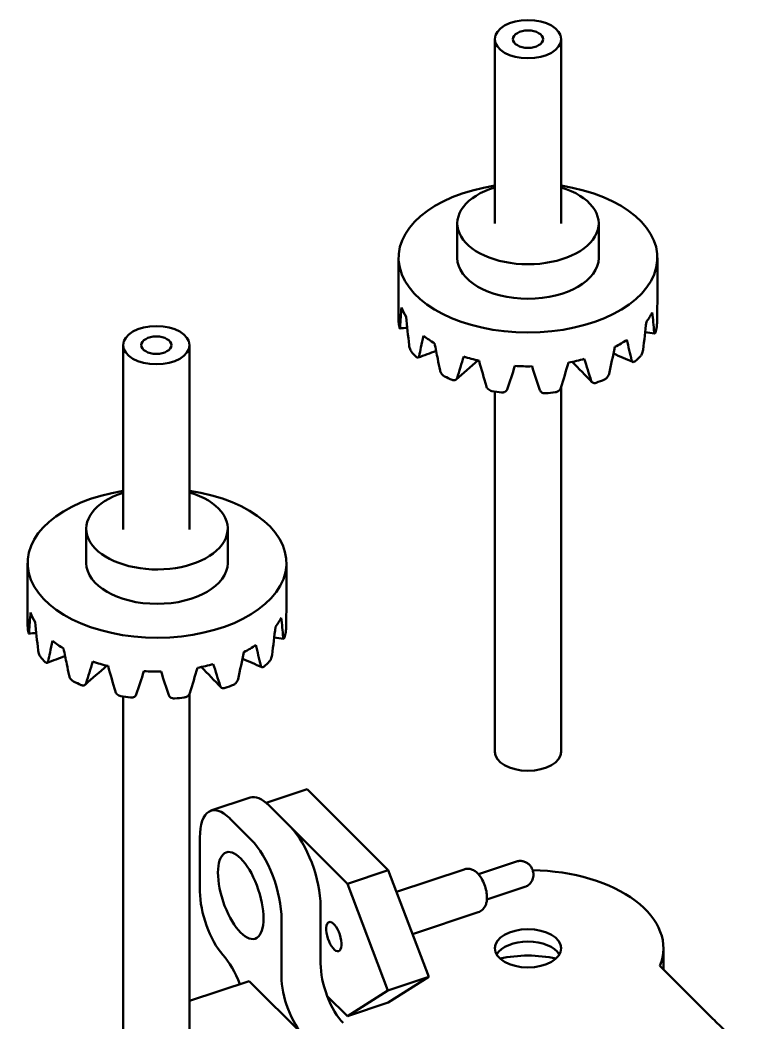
# Model space of a CAD drawing. Header units: millimetres. Extents: x 114 to 308, y 62 to 248.
# Drawn here: x 178.4 to 240, y 164.9 to 248.2 of the extents above; entities that cross this region are included whole.
import ezdxf

# ---------------------------------------------------------------- set-up
doc = ezdxf.new("R2010")
doc.units = ezdxf.units.MM
doc.header["$LTSCALE"] = 0.75
doc.layers.add('Visible', color=7, linetype='Continuous', lineweight=50)

msp = doc.modelspace()

# ---------------------------------------------------------------- linework, layer by layer
at = {"layer": 'Visible', "extrusion": (-0.707107, 0.408248, -0.57735)}
for p, q in [((217.86, 231.298, 21.205), (217.86, 246.607, 32.03)), ((223.36, 231.298, 21.205), (223.36, 246.607, 32.03)), ((214.735, 228.44, 19.184), (214.735, 231.298, 21.205)), ((226.485, 228.44, 19.184), (226.485, 231.298, 21.205)), ((209.86, 228.44, 19.184), (209.86, 223.446, 15.653)), ((231.36, 228.44, 19.184), (231.36, 225.51, 17.112)), ((186.986, 205.876, 57.156), (186.986, 221.186, 67.982)), ((192.486, 205.876, 57.156), (192.486, 221.186, 67.982)), ((223.36, 187.411, -9.828), (223.36, 217.675, 11.572)), ((217.86, 187.411, -9.828), (217.86, 217.337, 11.333)), ((183.916, 203.088, 55.038), (183.916, 205.945, 57.059)), ((195.666, 203.088, 55.038), (195.666, 205.945, 57.059)), ((179.041, 203.088, 55.038), (179.041, 198.094, 51.507)), ((200.541, 203.088, 55.038), (200.541, 200.158, 52.966)), ((186.986, 161.99, 26.124), (186.986, 191.993, 47.339)), ((192.486, 161.99, 26.124), (192.486, 192.188, 47.477)), ((202.268, 184.303, -14.834), (198.869, 183.17, -13.231)), ((202.268, 184.303, -14.834), (209.003, 177.567, -5.309)), ((197.521, 183.598, -15.788), (194.273, 182.516, -14.257)), ((198.869, 183.17, -13.231), (198.857, 183.162, -13.261)), ((199.051, 182.988, -12.974), (198.869, 183.17, -13.231)), ((199.102, 182.937, -12.901), (200.881, 181.158, -10.386)), ((197.633, 180.076, -8.855), (195.854, 181.855, -11.37)), ((205.604, 176.434, -3.706), (200.932, 181.106, -10.314)), ((193.354, 175.803, -20.953), (193.354, 180.272, -17.792)), ((209.003, 177.567, -5.309), (205.604, 176.434, -3.706)), ((209.003, 177.567, -5.309), (212.371, 168.701, -4.435)), ((209.686, 175.769, -11.916), (215.298, 177.64, -14.561)), ((216.493, 177.234, -15.011), (219.653, 178.287, -16.5)), ((208.972, 167.567, -2.832), (205.604, 176.434, -3.706)), ((217.197, 175.123, -15.011), (220.357, 176.177, -16.5)), ((203.381, 169.822, -13.098), (203.381, 174.576, -9.737)), ((200.133, 168.739, -11.567), (200.133, 173.493, -8.206)), ((211.019, 172.26, -11.985), (216.484, 174.082, -14.561)), ((231.86, 171.081, -21.375), (231.86, 169.325, -22.617)), ((235.712, 165.473, -13.443), (231.57, 169.615, -19.301)), ((197.45, 168.361, -17.528), (192.486, 166.707, -15.188)), ((197.45, 168.361, -17.528), (202.008, 163.803, -11.081)), ((212.371, 168.701, -4.435), (208.972, 167.567, -2.832)), ((212.371, 168.701, -4.435), (209.003, 166.569, -13.086)), ((205.604, 165.436, -11.484), (208.972, 167.567, -2.832)), ((203.929, 167.111, -13.853), (205.604, 165.436, -11.484)), ((209.003, 166.569, -13.086), (205.604, 165.436, -11.484))]:
    msp.add_line(p, q, dxfattribs=at)
at = {"layer": 'Visible', "extrusion": (-1.9e-15, 0.816497, 0.57735)}
msp.add_circle((-220.61, -116.226, 219.847), 2.75, dxfattribs=at)
at = {"layer": 'Visible', "extrusion": (1.9e-15, -0.816497, -0.57735)}
msp.add_circle((220.61, -116.226, -219.847), 1.25, dxfattribs=at)
at = {"layer": 'Visible', "extrusion": (-3e-16, 0.816497, 0.57735)}
msp.add_circle((-189.736, -72.195, 219.847), 2.75, dxfattribs=at)
at = {"layer": 'Visible', "extrusion": (3e-16, -0.816497, -0.57735)}
msp.add_circle((189.736, -72.195, -219.847), 1.25, dxfattribs=at)
at = {"layer": 'Visible', "extrusion": (-0.866025, -0.288675, 0.408248)}
msp.add_circle((-104.245, 86.069, -226.754), 3.779, dxfattribs=at)
at = {"layer": 'Visible', "extrusion": (0.866025, 0.288675, -0.408248)}
msp.add_circle((98.565, 93.025, 230.504), 1.27, dxfattribs=at)
at = {"layer": 'Visible', "extrusion": (-5e-15, 0.816497, 0.57735)}
msp.add_circle((-220.61, -116.226, 127.347), 2.75, dxfattribs=at)
at = {"layer": 'Visible', "extrusion": (-2.5e-15, 0.816497, 0.57735)}
for centre, radius, start, end in [((-220.61, -116.226, 197.597), 10.75, 284.82182, 255.17818), ((-220.61, -116.226, 201.097), 5.875, 297.91007, 242.08993), ((-220.61, -116.226, 194.159), 10.75, 36.21493, 43.78507)]:
    msp.add_arc(centre, radius, start, end, dxfattribs=at)
at = {"layer": 'Visible', "extrusion": (2.5e-15, -0.816497, -0.57735)}
for centre, radius, start, end in [((220.61, -116.226, -197.597), 5.875, 0, 180), ((220.61, -116.226, -194.159), 10.75, 160.21493, 167.78507), ((220.61, -116.226, -194.159), 10.75, 16.21493, 23.78507), ((220.61, -116.226, -191.347), 10.75, 173.81418, 178.18582), ((220.61, -116.226, -191.347), 10.75, 5.81417, 10.18582), ((220.61, -116.226, -194.159), 10.75, 40.21493, 47.78507), ((220.61, -116.226, -191.347), 10.75, 149.81418, 154.18582), ((220.61, -116.226, -194.159), 10.75, 112.21493, 119.78507), ((220.61, -116.226, -194.159), 10.75, 64.21493, 71.78507), ((220.61, -116.226, -191.347), 10.75, 29.81417, 34.18583), ((220.61, -116.226, -191.347), 10.75, 125.81418, 130.18582), ((220.61, -116.226, -191.347), 10.75, 53.81417, 58.18583), ((220.61, -116.226, -191.347), 10.75, 101.81418, 106.18582), ((220.61, -116.226, -191.347), 10.75, 77.81418, 82.18582)]:
    msp.add_arc(centre, radius, start, end, dxfattribs=at)
at = {"layer": 'Visible', "extrusion": (5.03766e-05, 0.816286, 0.577648)}
for centre in [(333.109, -3637.08, 191.409), (363.927, -3593.166, 191.423)]:
    msp.add_arc(centre, 3563.841, 98.764796, 98.774944, dxfattribs=at)
at = {"layer": 'Visible', "extrusion": (-0.000111376, 0.81619, 0.577783)}
for centre in [(-1021.892, -3603.774, 191.356), (-991.069, -3559.865, 191.382)]:
    msp.add_arc(centre, 3578.119, 77.219888, 77.232838, dxfattribs=at)
at = {"layer": 'Visible', "extrusion": (0.000870007, 0.815685, 0.578495)}
for centre in [(1721.925, -3111.03, 191.493), (1752.718, -3067.099, 191.527)]:
    msp.add_arc(centre, 3568.988, 122.796636, 122.825125, dxfattribs=at)
at = {"layer": 'Visible', "extrusion": (-0.001187, 0.815545, 0.578692)}
for centre in [(-2376.784, -2979.216, 191.018), (-2345.927, -2935.33, 191.127)]:
    msp.add_arc(centre, 3583.637, 53.158738, 53.190647, dxfattribs=at)
at = {"layer": 'Visible', "extrusion": (0.003893, 0.814959, 0.579505)}
for centre in [(2781.704, -2059.655, 192.09), (2812.403, -2015.658, 192.086)]:
    msp.add_arc(centre, 3574.816, 146.918006, 146.970473, dxfattribs=at)
at = {"layer": 'Visible', "extrusion": (2.2e-15, -0.816497, -0.57735)}
msp.add_arc((220.61, -116.226, -194.159), 10.75, 88.21493, 95.78507, dxfattribs=at)
at = {"layer": 'Visible', "extrusion": (-0.004895, 0.81484, 0.579666)}
for centre in [(-3365.13, -1848.959, 190.149), (-3334.159, -1805.155, 190.425)]:
    msp.add_arc(centre, 3589.166, 28.987924, 29.041279, dxfattribs=at)
at = {"layer": 'Visible', "extrusion": (-2.6e-15, 0.816497, 0.57735)}
for centre, radius, start, end in [((-189.791, -72.314, 197.597), 10.75, 285.12215, 255.47809), ((-189.791, -72.314, 201.097), 5.875, 298.51252, 242.68904), ((-189.791, -72.314, 194.159), 10.75, 36.21493, 43.78507)]:
    msp.add_arc(centre, radius, start, end, dxfattribs=at)
at = {"layer": 'Visible', "extrusion": (2.6e-15, -0.816497, -0.57735)}
for centre, radius, start, end in [((189.791, -72.314, -197.597), 5.875, 0, 180), ((189.791, -72.314, -194.159), 10.75, 160.21493, 167.78507), ((189.791, -72.314, -194.159), 10.75, 16.21493, 23.78507), ((189.791, -72.314, -191.347), 10.75, 173.81418, 178.18582), ((189.791, -72.314, -191.347), 10.75, 5.81417, 10.18582), ((189.791, -72.314, -194.159), 10.75, 40.21493, 47.78507), ((189.791, -72.314, -191.347), 10.75, 149.81418, 154.18582), ((189.791, -72.314, -194.159), 10.75, 112.21493, 119.78507), ((189.791, -72.314, -194.159), 10.75, 64.21493, 71.78507), ((189.791, -72.314, -191.347), 10.75, 29.81417, 34.18583), ((189.791, -72.314, -191.347), 10.75, 125.81418, 130.18582), ((189.791, -72.314, -191.347), 10.75, 53.81417, 58.18583), ((189.791, -72.314, -191.347), 10.75, 101.81418, 106.18582), ((189.791, -72.314, -191.347), 10.75, 77.81418, 82.18582)]:
    msp.add_arc(centre, radius, start, end, dxfattribs=at)
at = {"layer": 'Visible', "extrusion": (2.4e-15, -0.816497, -0.57735)}
msp.add_arc((189.791, -72.314, -194.159), 10.75, 88.21493, 95.78507, dxfattribs=at)
at = {"layer": 'Visible', "extrusion": (1.7e-15, -0.816497, -0.57735)}
msp.add_arc((220.61, -116.226, -147.347), 2.75, 0, 180, dxfattribs=at)
at = {"layer": 'Visible', "extrusion": (0.866025, 0.288675, -0.408248)}
for centre, radius, start, end in [((106.715, 85.79, 230.504), 5, 360, 39.23152), ((104.465, 88.545, 230.504), 5, 39.23152, 129.23152), ((96.607, 75.523, 226.754), 4.75, 43.65739, 81.82824), ((94.421, 91.641, 226.754), 3.75, 219.23152, 309.23152)]:
    msp.add_arc(centre, radius, start, end, dxfattribs=at)
at = {"layer": 'Visible', "extrusion": (-0.866025, -0.288675, 0.408248)}
for centre, radius, start, end in [((-106.715, 85.79, -226.754), 5, 140.76848, 230.76848), ((-104.465, 88.545, -226.754), 5, 50.76848, 140.76848), ((-103.028, 81.65, -226.754), 4.125, 230.76848, 316.34261), ((-94.421, 91.641, -230.504), 3.75, 230.76848, 320.76848)]:
    msp.add_arc(centre, radius, start, end, dxfattribs=at)
at = {"layer": 'Visible', "extrusion": (5.6e-15, -0.816497, -0.57735)}
msp.add_arc((220.61, -116.226, -127.347), 11.25, 271.95417, 13.04836, dxfattribs=at)
at = {"layer": 'Visible', "extrusion": (4.2e-15, -0.816497, -0.57735)}
msp.add_arc((220.61, -116.226, -126.097), 2.75, 198.74835, 341.25165, dxfattribs=at)
at = {"layer": 'Visible', "extrusion": (-2.2e-15, 0.816497, 0.57735)}
msp.add_arc((-220.61, -116.226, 122.097), 6.375, 248.7093, 291.2907, dxfattribs=at)
at = {"layer": 'Visible'}
for points in [[(231.36, 225.51, 17.112), (231.36, 224.77, 16.838), (231.354, 224.031, 16.563), (231.343, 223.291, 16.286)], [(210.104, 224.32, 19.056), (210.058, 223.779, 18.413), (210.018, 223.238, 17.771), (209.986, 222.696, 17.128)], [(210.732, 221.193, 19.254), (210.648, 221.971, 19.562), (210.568, 222.75, 19.867), (210.495, 223.533, 20.17)], [(231.095, 222.27, 17.73), (231.047, 222.814, 18.371), (230.993, 223.356, 19.01), (230.933, 223.901, 19.65)], [(230.447, 223.131, 20.739), (230.36, 222.351, 20.432), (230.267, 221.576, 20.122), (230.168, 220.801, 19.808)], [(229.222, 219.927, 21.044), (229.094, 220.492, 21.654), (228.959, 221.058, 22.261), (228.819, 221.626, 22.867)], [(227.833, 221.037, 23.7), (227.673, 220.288, 23.349), (227.508, 219.544, 22.995), (227.341, 218.802, 22.635)], [(215.27, 220.247, 24.817), (215.082, 219.645, 24.259), (214.898, 219.047, 23.698), (214.718, 218.45, 23.132)], [(225.861, 218.226, 23.45), (225.673, 218.83, 24.005), (225.482, 219.435, 24.556), (225.286, 220.045, 25.103)], [(217.152, 217.765, 24.102), (216.949, 218.469, 24.515), (216.747, 219.176, 24.922), (216.546, 219.888, 25.325)], [(219.527, 219.459, 25.932), (219.311, 218.807, 25.444), (219.097, 218.16, 24.952), (218.885, 217.515, 24.454)], [(221.591, 217.461, 24.531), (221.378, 218.114, 25.017), (221.162, 218.77, 25.497), (220.945, 219.43, 25.972)], [(223.971, 219.738, 25.537), (223.764, 219.034, 25.122), (223.557, 218.336, 24.704), (223.35, 217.64, 24.278)], [(200.541, 200.158, 52.966), (200.541, 199.417, 52.692), (200.535, 198.678, 52.417), (200.523, 197.938, 52.14)], [(179.284, 198.968, 54.911), (179.238, 198.426, 54.267), (179.199, 197.885, 53.625), (179.166, 197.343, 52.982)], [(200.275, 196.918, 53.584), (200.228, 197.461, 54.225), (200.174, 198.004, 54.864), (200.113, 198.548, 55.504)], [(179.913, 195.84, 55.108), (179.828, 196.619, 55.417), (179.749, 197.398, 55.722), (179.675, 198.18, 56.025)], [(199.628, 197.778, 56.593), (199.54, 196.999, 56.286), (199.447, 196.223, 55.976), (199.349, 195.448, 55.662)], [(198.403, 194.574, 56.898), (198.274, 195.139, 57.508), (198.14, 195.705, 58.115), (198, 196.274, 58.721)], [(197.014, 195.684, 59.554), (196.853, 194.936, 59.204), (196.689, 194.191, 58.849), (196.521, 193.449, 58.489)], [(184.451, 194.894, 60.671), (184.262, 194.292, 60.113), (184.078, 193.694, 59.552), (183.899, 193.097, 58.986)], [(186.333, 192.412, 59.956), (186.129, 193.117, 60.369), (185.927, 193.823, 60.776), (185.726, 194.535, 61.179)], [(193.151, 194.385, 61.391), (192.945, 193.682, 60.977), (192.738, 192.983, 60.558), (192.53, 192.287, 60.132)], [(195.041, 192.873, 59.304), (194.854, 193.477, 59.86), (194.662, 194.082, 60.41), (194.467, 194.692, 60.957)], [(188.707, 194.106, 61.786), (188.491, 193.454, 61.298), (188.277, 192.807, 60.806), (188.065, 192.163, 60.308)], [(190.772, 192.108, 60.385), (190.558, 192.761, 60.871), (190.342, 193.417, 61.351), (190.125, 194.077, 61.827)]]:
    msp.add_open_spline(points, degree=3, dxfattribs=at)
for points, knots in [([(209.866, 223.141, 15.853), (209.864, 223.178, 15.8), (209.862, 223.226, 15.755), (209.861, 223.332, 15.688), (209.86, 223.388, 15.665), (209.86, 223.446, 15.653)], [0, 0, 0, 0, 0.00781697, 0.00781697, 0.01502307, 0.01502307, 0.01502307, 0.01502307]), ([(231.343, 223.291, 16.286), (231.342, 223.23, 16.263), (231.341, 223.165, 16.253), (231.335, 223.035, 16.257), (231.332, 222.971, 16.271), (231.325, 222.871, 16.316), (231.321, 222.833, 16.339), (231.314, 222.765, 16.396), (231.309, 222.734, 16.429), (231.305, 222.709, 16.465)], [0, 0, 0, 0, 0.00781284, 0.00781284, 0.01562434, 0.01562434, 0.02097624, 0.02097624, 0.02633091, 0.02633091, 0.02633091, 0.02633091]), ([(209.986, 222.696, 17.128), (209.983, 222.654, 17.078), (209.979, 222.622, 17.021), (209.968, 222.582, 16.897), (209.961, 222.574, 16.833), (209.948, 222.583, 16.724), (209.943, 222.592, 16.68), (209.933, 222.622, 16.597), (209.928, 222.643, 16.558), (209.923, 222.668, 16.521)], [0, 0, 0, 0, 0.00781284, 0.00781284, 0.01562434, 0.01562434, 0.02097624, 0.02097624, 0.02633091, 0.02633091, 0.02633091, 0.02633091]), ([(211.57, 220.283, 20.541), (211.62, 220.52, 20.802), (211.67, 220.757, 21.063), (211.791, 221.318, 21.678), (211.863, 221.642, 22.032), (211.937, 221.967, 22.385)], [0.0154107, 0.0154107, 0.0154107, 0.0154107, 0.0581673, 0.0581673, 0.1164127, 0.1164127, 0.1164127, 0.1164127]), ([(231.191, 222.24, 17.128), (231.179, 222.203, 17.18), (231.167, 222.176, 17.239), (231.144, 222.149, 17.364), (231.133, 222.147, 17.429), (231.116, 222.166, 17.536), (231.111, 222.179, 17.578), (231.101, 222.217, 17.658), (231.097, 222.241, 17.696), (231.095, 222.27, 17.73)], [0, 0, 0, 0, 0.00781697, 0.00781697, 0.01562406, 0.01562406, 0.02097806, 0.02097806, 0.02633209, 0.02633209, 0.02633209, 0.02633209]), ([(210.933, 220.635, 19.398), (210.905, 220.668, 19.35), (210.877, 220.713, 19.31), (210.827, 220.816, 19.249), (210.804, 220.874, 19.229), (210.772, 220.978, 19.215), (210.761, 221.022, 19.215), (210.744, 221.109, 19.226), (210.737, 221.152, 19.237), (210.732, 221.193, 19.254)], [0, 0, 0, 0, 0.00781697, 0.00781697, 0.01562406, 0.01562406, 0.02097806, 0.02097806, 0.02633209, 0.02633209, 0.02633209, 0.02633209]), ([(212.849, 221.339, 23.273), (212.936, 220.904, 23.076), (213.024, 220.471, 22.878), (213.178, 219.719, 22.531), (213.245, 219.402, 22.383), (213.311, 219.085, 22.235)], [0, 0, 0, 0, 0.0582101, 0.0582101, 0.1010005, 0.1010005, 0.1010005, 0.1010005]), ([(230.168, 220.801, 19.808), (230.161, 220.741, 19.783), (230.148, 220.678, 19.77), (230.111, 220.553, 19.767), (230.088, 220.492, 19.777), (230.043, 220.399, 19.813), (230.023, 220.364, 19.832), (229.981, 220.301, 19.88), (229.96, 220.274, 19.908), (229.937, 220.251, 19.94)], [0, 0, 0, 0, 0.00781284, 0.00781284, 0.01562434, 0.01562434, 0.02097624, 0.02097624, 0.02633091, 0.02633091, 0.02633091, 0.02633091]), ([(211.57, 220.283, 20.541), (211.561, 220.239, 20.493), (211.546, 220.205, 20.439), (211.504, 220.158, 20.325), (211.478, 220.147, 20.266), (211.429, 220.148, 20.168), (211.407, 220.154, 20.129), (211.363, 220.177, 20.055), (211.34, 220.194, 20.02), (211.318, 220.217, 19.989)], [0, 0, 0, 0, 0.00781284, 0.00781284, 0.01562434, 0.01562434, 0.02097624, 0.02097624, 0.02633091, 0.02633091, 0.02633091, 0.02633091]), ([(229.503, 219.85, 20.507), (229.466, 219.819, 20.551), (229.43, 219.799, 20.602), (229.36, 219.782, 20.711), (229.328, 219.786, 20.768), (229.282, 219.812, 20.864), (229.266, 219.829, 20.903), (229.239, 219.871, 20.977), (229.229, 219.897, 21.012), (229.222, 219.927, 21.044)], [0, 0, 0, 0, 0.00781697, 0.00781697, 0.01562406, 0.01562406, 0.02097806, 0.02097806, 0.02633209, 0.02633209, 0.02633209, 0.02633209]), ([(213.674, 218.596, 22.281), (213.624, 218.62, 22.247), (213.575, 218.655, 22.22), (213.484, 218.741, 22.183), (213.443, 218.791, 22.175), (213.385, 218.885, 22.176), (213.365, 218.924, 22.182), (213.332, 219.005, 22.202), (213.32, 219.045, 22.216), (213.311, 219.085, 22.235)], [0, 0, 0, 0, 0.00781697, 0.00781697, 0.01562406, 0.01562406, 0.02097806, 0.02097806, 0.02633209, 0.02633209, 0.02633209, 0.02633209]), ([(214.718, 218.45, 23.132), (214.704, 218.404, 23.088), (214.68, 218.365, 23.041), (214.615, 218.305, 22.946), (214.574, 218.285, 22.898), (214.496, 218.271, 22.822), (214.463, 218.27, 22.793), (214.392, 218.279, 22.739), (214.356, 218.289, 22.715), (214.32, 218.304, 22.693)], [0, 0, 0, 0, 0.00781284, 0.00781284, 0.01562434, 0.01562434, 0.02097624, 0.02097624, 0.02633091, 0.02633091, 0.02633091, 0.02633091]), ([(227.341, 218.802, 22.635), (227.328, 218.745, 22.607), (227.306, 218.686, 22.587), (227.244, 218.573, 22.567), (227.205, 218.52, 22.567), (227.131, 218.441, 22.581), (227.098, 218.412, 22.592), (227.029, 218.363, 22.62), (226.993, 218.343, 22.638), (226.957, 218.328, 22.66)], [0, 0, 0, 0, 0.00781284, 0.00781284, 0.01562435, 0.01562435, 0.02097622, 0.02097622, 0.02633091, 0.02633091, 0.02633091, 0.02633091]), ([(217.614, 217.377, 24.005), (217.551, 217.387, 23.99), (217.489, 217.408, 23.982), (217.374, 217.469, 23.982), (217.322, 217.508, 23.989), (217.248, 217.585, 24.014), (217.222, 217.619, 24.027), (217.179, 217.69, 24.06), (217.163, 217.727, 24.08), (217.152, 217.765, 24.102)], [0, 0, 0, 0, 0.00781697, 0.00781697, 0.01562406, 0.01562406, 0.02097806, 0.02097806, 0.02633209, 0.02633209, 0.02633209, 0.02633209]), ([(218.885, 217.515, 24.454), (218.868, 217.465, 24.416), (218.84, 217.42, 24.378), (218.763, 217.343, 24.307), (218.714, 217.312, 24.275), (218.622, 217.276, 24.229), (218.581, 217.266, 24.212), (218.497, 217.257, 24.185), (218.453, 217.257, 24.174), (218.409, 217.262, 24.167)], [0, 0, 0, 0, 0.00781284, 0.00781284, 0.01562434, 0.01562434, 0.02097624, 0.02097624, 0.02633091, 0.02633091, 0.02633091, 0.02633091]), ([(222.072, 217.188, 24.271), (222.007, 217.183, 24.279), (221.943, 217.189, 24.293), (221.824, 217.221, 24.333), (221.769, 217.247, 24.359), (221.692, 217.305, 24.41), (221.664, 217.333, 24.432), (221.62, 217.393, 24.48), (221.603, 217.426, 24.506), (221.591, 217.461, 24.531)], [0, 0, 0, 0, 0.00781697, 0.00781697, 0.01562406, 0.01562406, 0.02097806, 0.02097806, 0.02633209, 0.02633209, 0.02633209, 0.02633209]), ([(223.35, 217.64, 24.278), (223.334, 217.586, 24.245), (223.306, 217.533, 24.217), (223.23, 217.437, 24.173), (223.182, 217.395, 24.157), (223.09, 217.336, 24.143), (223.05, 217.317, 24.141), (222.966, 217.286, 24.143), (222.923, 217.276, 24.147), (222.879, 217.271, 24.155)], [0, 0, 0, 0, 0.00781284, 0.00781284, 0.01562434, 0.01562434, 0.02097624, 0.02097624, 0.02633091, 0.02633091, 0.02633091, 0.02633091]), ([(226.277, 218.063, 23.034), (226.222, 218.043, 23.062), (226.167, 218.034, 23.097), (226.063, 218.039, 23.176), (226.016, 218.053, 23.219), (225.948, 218.093, 23.296), (225.925, 218.114, 23.327), (225.886, 218.165, 23.39), (225.871, 218.194, 23.42), (225.861, 218.226, 23.45)], [0, 0, 0, 0, 0.00781691, 0.00781691, 0.01562396, 0.01562396, 0.02097802, 0.02097802, 0.02633209, 0.02633209, 0.02633209, 0.02633209]), ([(179.046, 197.788, 51.708), (179.044, 197.826, 51.654), (179.042, 197.873, 51.609), (179.041, 197.979, 51.542), (179.041, 198.035, 51.519), (179.041, 198.094, 51.507)], [0, 0, 0, 0, 0.00781697, 0.00781697, 0.01502307, 0.01502307, 0.01502307, 0.01502307]), ([(200.523, 197.938, 52.14), (200.523, 197.877, 52.117), (200.521, 197.813, 52.107), (200.516, 197.682, 52.111), (200.512, 197.619, 52.125), (200.505, 197.519, 52.17), (200.502, 197.481, 52.194), (200.494, 197.412, 52.25), (200.49, 197.381, 52.283), (200.485, 197.356, 52.319)], [0, 0, 0, 0, 0.00781284, 0.00781284, 0.01562434, 0.01562434, 0.02097624, 0.02097624, 0.02633091, 0.02633091, 0.02633091, 0.02633091]), ([(179.166, 197.343, 52.982), (179.164, 197.301, 52.932), (179.159, 197.269, 52.875), (179.148, 197.229, 52.752), (179.141, 197.222, 52.687), (179.129, 197.23, 52.578), (179.123, 197.239, 52.535), (179.113, 197.27, 52.451), (179.108, 197.29, 52.412), (179.103, 197.316, 52.375)], [0, 0, 0, 0, 0.00781284, 0.00781284, 0.01562434, 0.01562434, 0.02097624, 0.02097624, 0.02633091, 0.02633091, 0.02633091, 0.02633091]), ([(200.371, 196.887, 52.982), (200.36, 196.85, 53.034), (200.348, 196.824, 53.093), (200.324, 196.796, 53.218), (200.313, 196.794, 53.283), (200.297, 196.813, 53.39), (200.291, 196.827, 53.432), (200.281, 196.865, 53.512), (200.277, 196.889, 53.55), (200.275, 196.918, 53.584)], [0, 0, 0, 0, 0.00781697, 0.00781697, 0.01562406, 0.01562406, 0.02097806, 0.02097806, 0.02633209, 0.02633209, 0.02633209, 0.02633209]), ([(180.113, 195.282, 55.252), (180.085, 195.316, 55.204), (180.057, 195.36, 55.164), (180.007, 195.463, 55.103), (179.984, 195.522, 55.083), (179.953, 195.626, 55.069), (179.942, 195.669, 55.069), (179.924, 195.756, 55.08), (179.917, 195.799, 55.091), (179.913, 195.84, 55.108)], [0, 0, 0, 0, 0.00781697, 0.00781697, 0.01562406, 0.01562406, 0.02097806, 0.02097806, 0.02633209, 0.02633209, 0.02633209, 0.02633209]), ([(180.751, 194.93, 56.395), (180.8, 195.167, 56.656), (180.85, 195.404, 56.917), (180.972, 195.966, 57.532), (181.044, 196.289, 57.886), (181.117, 196.614, 58.239)], [0.0154107, 0.0154107, 0.0154107, 0.0154107, 0.0581673, 0.0581673, 0.1164127, 0.1164127, 0.1164127, 0.1164127]), ([(182.03, 195.986, 59.127), (182.116, 195.552, 58.93), (182.204, 195.118, 58.732), (182.359, 194.367, 58.385), (182.425, 194.049, 58.237), (182.492, 193.732, 58.089)], [0, 0, 0, 0, 0.0582101, 0.0582101, 0.1010005, 0.1010005, 0.1010005, 0.1010005]), ([(199.349, 195.448, 55.662), (199.341, 195.388, 55.638), (199.328, 195.325, 55.624), (199.291, 195.2, 55.621), (199.268, 195.14, 55.631), (199.223, 195.046, 55.667), (199.204, 195.011, 55.686), (199.162, 194.948, 55.734), (199.14, 194.921, 55.762), (199.118, 194.899, 55.794)], [0, 0, 0, 0, 0.00781284, 0.00781284, 0.01562434, 0.01562434, 0.02097624, 0.02097624, 0.02633091, 0.02633091, 0.02633091, 0.02633091]), ([(180.751, 194.93, 56.395), (180.742, 194.887, 56.347), (180.726, 194.852, 56.293), (180.684, 194.806, 56.179), (180.658, 194.794, 56.12), (180.609, 194.795, 56.022), (180.587, 194.801, 55.983), (180.543, 194.824, 55.909), (180.521, 194.842, 55.874), (180.498, 194.864, 55.843)], [0, 0, 0, 0, 0.00781284, 0.00781284, 0.01562434, 0.01562434, 0.02097624, 0.02097624, 0.02633091, 0.02633091, 0.02633091, 0.02633091]), ([(198.683, 194.497, 56.361), (198.647, 194.466, 56.405), (198.61, 194.446, 56.456), (198.54, 194.429, 56.565), (198.508, 194.433, 56.622), (198.462, 194.46, 56.718), (198.446, 194.476, 56.757), (198.42, 194.518, 56.831), (198.409, 194.544, 56.866), (198.403, 194.574, 56.898)], [0, 0, 0, 0, 0.00781697, 0.00781697, 0.01562406, 0.01562406, 0.02097806, 0.02097806, 0.02633209, 0.02633209, 0.02633209, 0.02633209]), ([(182.854, 193.243, 58.135), (182.804, 193.267, 58.101), (182.755, 193.302, 58.074), (182.665, 193.388, 58.038), (182.624, 193.439, 58.029), (182.566, 193.532, 58.03), (182.546, 193.571, 58.036), (182.513, 193.652, 58.056), (182.5, 193.692, 58.07), (182.492, 193.732, 58.089)], [0, 0, 0, 0, 0.00781697, 0.00781697, 0.01562406, 0.01562406, 0.02097806, 0.02097806, 0.02633209, 0.02633209, 0.02633209, 0.02633209]), ([(196.521, 193.449, 58.489), (196.508, 193.392, 58.461), (196.486, 193.333, 58.441), (196.424, 193.22, 58.421), (196.386, 193.167, 58.421), (196.311, 193.088, 58.435), (196.278, 193.06, 58.446), (196.209, 193.011, 58.474), (196.173, 192.99, 58.492), (196.137, 192.975, 58.514)], [0, 0, 0, 0, 0.00781284, 0.00781284, 0.01562435, 0.01562435, 0.02097622, 0.02097622, 0.02633091, 0.02633091, 0.02633091, 0.02633091]), ([(183.899, 193.097, 58.986), (183.885, 193.051, 58.942), (183.861, 193.012, 58.895), (183.795, 192.953, 58.8), (183.755, 192.933, 58.752), (183.677, 192.918, 58.676), (183.643, 192.917, 58.647), (183.573, 192.927, 58.593), (183.536, 192.937, 58.569), (183.5, 192.952, 58.547)], [0, 0, 0, 0, 0.00781284, 0.00781284, 0.01562434, 0.01562434, 0.02097624, 0.02097624, 0.02633091, 0.02633091, 0.02633091, 0.02633091]), ([(195.458, 192.711, 58.888), (195.402, 192.691, 58.916), (195.347, 192.682, 58.951), (195.244, 192.686, 59.03), (195.196, 192.7, 59.073), (195.129, 192.74, 59.15), (195.105, 192.762, 59.181), (195.066, 192.812, 59.244), (195.051, 192.841, 59.275), (195.041, 192.873, 59.304)], [0, 0, 0, 0, 0.00781691, 0.00781691, 0.01562396, 0.01562396, 0.02097802, 0.02097802, 0.02633209, 0.02633209, 0.02633209, 0.02633209]), ([(186.794, 192.024, 59.859), (186.731, 192.035, 59.844), (186.67, 192.056, 59.836), (186.555, 192.117, 59.836), (186.502, 192.156, 59.843), (186.428, 192.233, 59.868), (186.402, 192.267, 59.881), (186.36, 192.338, 59.914), (186.343, 192.375, 59.934), (186.333, 192.412, 59.956)], [0, 0, 0, 0, 0.00781697, 0.00781697, 0.01562406, 0.01562406, 0.02097806, 0.02097806, 0.02633209, 0.02633209, 0.02633209, 0.02633209]), ([(188.065, 192.163, 60.308), (188.049, 192.113, 60.27), (188.02, 192.067, 60.232), (187.943, 191.99, 60.161), (187.895, 191.959, 60.129), (187.802, 191.923, 60.083), (187.761, 191.914, 60.066), (187.677, 191.904, 60.039), (187.633, 191.904, 60.029), (187.59, 191.91, 60.021)], [0, 0, 0, 0, 0.00781284, 0.00781284, 0.01562434, 0.01562434, 0.02097624, 0.02097624, 0.02633091, 0.02633091, 0.02633091, 0.02633091]), ([(191.252, 191.836, 60.126), (191.188, 191.831, 60.133), (191.124, 191.836, 60.147), (191.004, 191.868, 60.187), (190.95, 191.894, 60.213), (190.872, 191.953, 60.264), (190.845, 191.98, 60.286), (190.8, 192.041, 60.335), (190.783, 192.073, 60.36), (190.772, 192.108, 60.385)], [0, 0, 0, 0, 0.00781697, 0.00781697, 0.01562406, 0.01562406, 0.02097806, 0.02097806, 0.02633209, 0.02633209, 0.02633209, 0.02633209]), ([(192.53, 192.287, 60.132), (192.514, 192.233, 60.099), (192.486, 192.181, 60.071), (192.41, 192.085, 60.027), (192.363, 192.042, 60.012), (192.271, 191.984, 59.997), (192.231, 191.964, 59.995), (192.147, 191.934, 59.997), (192.103, 191.923, 60.002), (192.06, 191.918, 60.009)], [0, 0, 0, 0, 0.00781284, 0.00781284, 0.01562434, 0.01562434, 0.02097624, 0.02097624, 0.02633091, 0.02633091, 0.02633091, 0.02633091]), ([(219.653, 178.287, -16.5), (219.756, 178.322, -16.496), (219.865, 178.339, -16.491), (220.074, 178.341, -16.482), (220.173, 178.324, -16.477), (220.363, 178.27, -16.467), (220.446, 178.229, -16.461), (220.609, 178.13, -16.448), (220.673, 178.071, -16.44), (220.807, 177.934, -16.423), (220.856, 177.86, -16.414), (220.957, 177.683, -16.399), (220.995, 177.586, -16.395), (221.05, 177.371, -16.403), (221.071, 177.258, -16.413), (221.054, 177.032, -16.434), (221.045, 176.965, -16.44), (221.007, 176.829, -16.451), (220.986, 176.768, -16.456), (220.904, 176.6, -16.468), (220.828, 176.482, -16.476), (220.62, 176.302, -16.488), (220.516, 176.237, -16.493), (220.386, 176.187, -16.499), (220.371, 176.182, -16.5), (220.357, 176.177, -16.5)], [4.813068, 4.813068, 4.813068, 4.813068, 4.943818, 4.943818, 5.085671, 5.085671, 5.263728, 5.263728, 5.518161, 5.518161, 5.924099, 5.924099, 6.552417, 6.552417, 7.180736, 7.180736, 7.406452, 7.406452, 7.560427, 7.560427, 7.787376, 7.787376, 7.936231, 7.936231, 7.954661, 7.954661, 7.954661, 7.954661]), ([(215.298, 177.64, -14.561), (215.402, 177.674, -14.512), (215.512, 177.69, -14.463), (215.728, 177.686, -14.361), (215.832, 177.664, -14.308), (216.043, 177.592, -14.189), (216.142, 177.536, -14.123), (216.365, 177.377, -13.961), (216.471, 177.266, -13.871), (216.693, 176.988, -13.694), (216.798, 176.811, -13.619), (216.967, 176.453, -13.538), (217.034, 176.274, -13.525), (217.136, 175.914, -13.555), (217.172, 175.733, -13.596), (217.21, 175.362, -13.728), (217.211, 175.172, -13.823), (217.162, 174.88, -13.993), (217.137, 174.782, -14.054), (217.067, 174.609, -14.162), (217.03, 174.536, -14.209), (216.909, 174.358, -14.324), (216.808, 174.251, -14.395), (216.616, 174.135, -14.498), (216.552, 174.105, -14.529), (216.484, 174.082, -14.561)], [4.813068, 4.813068, 4.813068, 4.813068, 4.956176, 4.956176, 5.113935, 5.113935, 5.32262, 5.32262, 5.654585, 5.654585, 6.097347, 6.097347, 6.494401, 6.494401, 6.883378, 6.883378, 7.300728, 7.300728, 7.50816, 7.50816, 7.653071, 7.653071, 7.862078, 7.862078, 7.954661, 7.954661, 7.954661, 7.954661])]:
    msp.add_open_spline(points, degree=3, knots=knots, dxfattribs=at)
at = {"layer": 'Visible', "extrusion": (-2.9978e-12, 0.816497, 0.57735)}
msp.add_open_spline([(242.173, 159.015, -4.311), (241.93, 159.264, -4.663), (241.677, 159.53, -5.039), (240.756, 160.509, -6.424), (239.923, 161.408, -7.694), (239.187, 162.144, -8.735), (238.452, 162.879, -9.775), (237.521, 163.745, -11), (236.421, 164.781, -12.465), (236.029, 165.156, -12.995), (235.712, 165.473, -13.443)], degree=3, knots=[2.9135461, 2.9135461, 2.9135461, 2.9135461, 2.9685826, 2.9685826, 3.1451254, 3.1451254, 3.1451254, 3.3216682, 3.3216682, 3.3976211, 3.3976211, 3.3976211, 3.3976211], dxfattribs=at)

doc.saveas('drawing.dxf')
